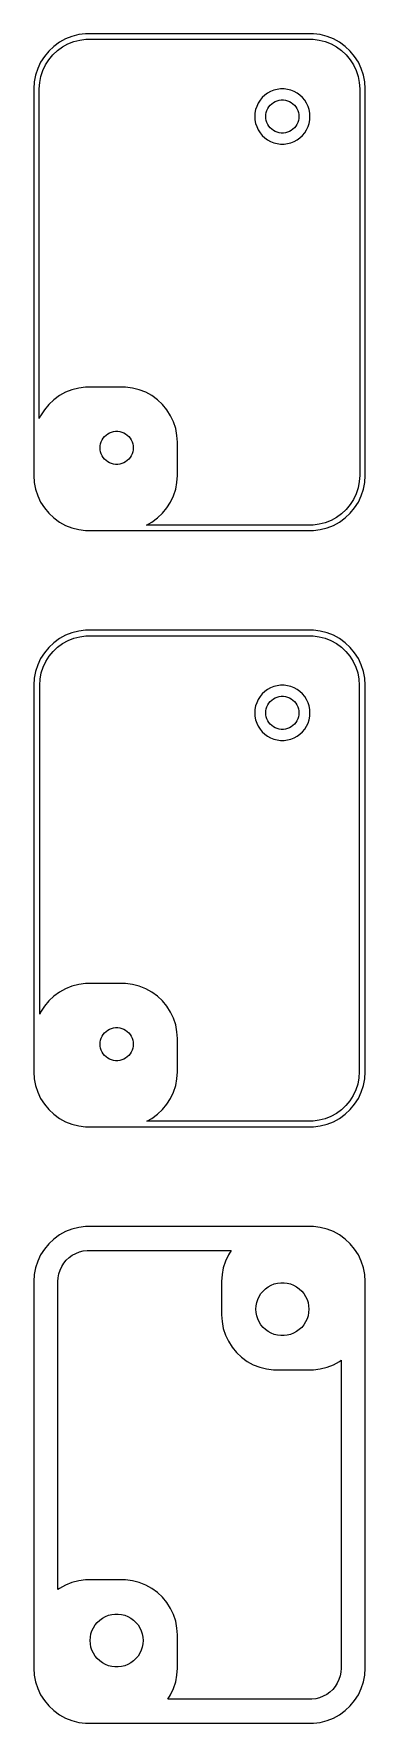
# Model space of a CAD drawing. Header units: metres. Extents: x -15 to 15, y 140 to 292.
import ezdxf

# ---------------------------------------------------------------- set-up
doc = ezdxf.new("R2010")
doc.units = ezdxf.units.M

msp = doc.modelspace()

# ---------------------------------------------------------------- linework, layer by layer
for p, q in [((-11.5451, 292.255), (-12.1289, 292.024)), ((-10.9369, 292.411), (-11.5451, 292.255)), ((-10.3139, 292.49), (-10.9369, 292.411)), ((10.3139, 292.49), (-10.3139, 292.49)), ((10.9369, 292.411), (10.3139, 292.49)), ((11.5451, 292.255), (10.9369, 292.411)), ((12.1289, 292.024), (11.5451, 292.255)), ((-13.6448, 290.923), (-14.0451, 290.439)), ((-13.1871, 291.353), (-13.6448, 290.923)), ((-13.2803, 290.58), (-12.8684, 290.967)), ((-12.6791, 291.722), (-13.1871, 291.353)), ((-12.8684, 290.967), (-12.4112, 291.299)), ((-12.1289, 292.024), (-12.6791, 291.722)), ((-12.4112, 291.299), (-11.916, 291.572)), ((-11.916, 291.572), (-11.3906, 291.78)), ((-11.3906, 291.78), (-10.8432, 291.92)), ((-10.8432, 291.92), (-10.2825, 291.991)), ((-10.2825, 291.991), (10.2825, 291.991)), ((10.2825, 291.991), (10.8432, 291.92)), ((10.8432, 291.92), (11.3906, 291.78)), ((11.3906, 291.78), (11.916, 291.572)), ((11.916, 291.572), (12.4112, 291.299)), ((12.6791, 291.722), (12.1289, 292.024)), ((12.4112, 291.299), (12.8684, 290.967)), ((13.1871, 291.353), (12.6791, 291.722)), ((12.8684, 290.967), (13.2803, 290.58)), ((13.6448, 290.923), (13.1871, 291.353)), ((14.0451, 290.439), (13.6448, 290.923)), ((-14.6489, 289.341), (-14.8429, 288.743)), ((-14.3815, 289.909), (-14.6489, 289.341)), ((-14.0451, 290.439), (-14.3815, 289.909)), ((-14.3586, 288.619), (-14.184, 289.157)), ((-14.184, 289.157), (-13.9434, 289.668)), ((-13.9434, 289.668), (-13.6406, 290.145)), ((-13.6406, 290.145), (-13.2803, 290.58)), ((13.2803, 290.58), (13.6406, 290.145)), ((13.6406, 290.145), (13.9434, 289.668)), ((13.9434, 289.668), (14.184, 289.157)), ((14.3815, 289.909), (14.0451, 290.439)), ((14.184, 289.157), (14.3586, 288.619)), ((14.6489, 289.341), (14.3815, 289.909)), ((14.8429, 288.743), (14.6489, 289.341)), ((-14.9606, 288.127), (-15, 287.5)), ((-14.8429, 288.743), (-14.9606, 288.127)), ((-14.5, 287.5), (-14.4645, 288.064)), ((-14.4645, 288.064), (-14.3586, 288.619)), ((14.3586, 288.619), (14.4645, 288.064)), ((14.4645, 288.064), (14.5, 287.5)), ((14.9606, 288.127), (14.8429, 288.743)), ((15, 287.5), (14.9606, 288.127)), ((-15, 287.5), (-15, 252.5)), ((-14.5, 257.657), (-14.5, 287.5)), ((5.30922, 286.204), (5.17555, 285.92)), ((5.47745, 286.469), (5.30922, 286.204)), ((5.67757, 286.711), (5.47745, 286.469)), ((5.90643, 286.926), (5.67757, 286.711)), ((6.16043, 287.111), (5.90643, 286.926)), ((6.43555, 287.262), (6.16043, 287.111)), ((6.40654, 286.027), (6.54385, 286.156)), ((6.72745, 287.378), (6.43555, 287.262)), ((6.54385, 286.156), (6.69626, 286.266)), ((6.69626, 286.266), (6.86133, 286.357)), ((7.03154, 287.456), (6.72745, 287.378)), ((6.86133, 286.357), (7.03647, 286.427)), ((7.34302, 287.495), (7.03154, 287.456)), ((7.03647, 286.427), (7.21892, 286.473)), ((7.21892, 286.473), (7.40581, 286.497)), ((7.65697, 287.495), (7.34302, 287.495)), ((7.40581, 286.497), (7.59418, 286.497)), ((7.59418, 286.497), (7.78107, 286.473)), ((7.96844, 287.456), (7.65697, 287.495)), ((7.78107, 286.473), (7.96352, 286.427)), ((7.96352, 286.427), (8.13866, 286.357)), ((8.27254, 287.378), (7.96844, 287.456)), ((8.13866, 286.357), (8.30373, 286.266)), ((8.56444, 287.262), (8.27254, 287.378)), ((8.30373, 286.266), (8.45613, 286.156)), ((8.45613, 286.156), (8.59344, 286.027)), ((8.83955, 287.111), (8.56444, 287.262)), ((9.09355, 286.926), (8.83955, 287.111)), ((9.32242, 286.711), (9.09355, 286.926)), ((9.52254, 286.469), (9.32242, 286.711)), ((9.69077, 286.204), (9.52254, 286.469)), ((9.82443, 285.92), (9.69077, 286.204)), ((14.5, 287.5), (14.5, 252.5)), ((15, 252.5), (15, 287.5)), ((5.0197, 285.313), (5, 285)), ((5, 285), (5.0197, 284.687)), ((5.07854, 285.622), (5.0197, 285.313)), ((5.0197, 284.687), (5.07854, 284.378)), ((5.17555, 285.92), (5.07854, 285.622)), ((6, 285), (6.01183, 285.188)), ((6.01183, 284.812), (6, 285)), ((6.01183, 285.188), (6.04712, 285.373)), ((6.04712, 284.627), (6.01183, 284.812)), ((6.04712, 285.373), (6.10533, 285.552)), ((6.10533, 284.448), (6.04712, 284.627)), ((6.10533, 285.552), (6.18553, 285.723)), ((6.18553, 285.723), (6.28647, 285.882)), ((6.28647, 285.882), (6.40654, 286.027)), ((8.59344, 286.027), (8.71352, 285.882)), ((8.71352, 285.882), (8.81445, 285.723)), ((8.81445, 285.723), (8.89465, 285.552)), ((8.89465, 285.552), (8.95287, 285.373)), ((8.95287, 284.627), (8.89465, 284.448)), ((8.95287, 285.373), (8.98816, 285.188)), ((8.98816, 284.812), (8.95287, 284.627)), ((8.98816, 285.188), (9, 285)), ((9, 285), (8.98816, 284.812)), ((9.92145, 285.622), (9.82443, 285.92)), ((9.98029, 285.313), (9.92145, 285.622)), ((9.92145, 284.378), (9.98029, 284.687)), ((10, 285), (9.98029, 285.313)), ((9.98029, 284.687), (10, 285)), ((5.07854, 284.378), (5.17555, 284.08)), ((5.17555, 284.08), (5.30922, 283.796)), ((5.30922, 283.796), (5.47745, 283.531)), ((5.47745, 283.531), (5.67757, 283.289)), ((5.67757, 283.289), (5.90643, 283.074)), ((5.90643, 283.074), (6.16043, 282.889)), ((6.18553, 284.277), (6.10533, 284.448)), ((6.28647, 284.118), (6.18553, 284.277)), ((6.40654, 283.973), (6.28647, 284.118)), ((6.54385, 283.844), (6.40654, 283.973)), ((6.69626, 283.734), (6.54385, 283.844)), ((6.86133, 283.643), (6.69626, 283.734)), ((7.03647, 283.573), (6.86133, 283.643)), ((7.21892, 283.527), (7.03647, 283.573)), ((7.40581, 283.503), (7.21892, 283.527)), ((7.59418, 283.503), (7.40581, 283.503)), ((7.78107, 283.527), (7.59418, 283.503)), ((7.96352, 283.573), (7.78107, 283.527)), ((8.13866, 283.643), (7.96352, 283.573)), ((8.30373, 283.734), (8.13866, 283.643)), ((8.45613, 283.844), (8.30373, 283.734)), ((8.59344, 283.973), (8.45613, 283.844)), ((8.71352, 284.118), (8.59344, 283.973)), ((8.81445, 284.277), (8.71352, 284.118)), ((8.89465, 284.448), (8.81445, 284.277)), ((8.83955, 282.889), (9.09355, 283.074)), ((9.09355, 283.074), (9.32242, 283.289)), ((9.32242, 283.289), (9.52254, 283.531)), ((9.52254, 283.531), (9.69077, 283.796)), ((9.69077, 283.796), (9.82443, 284.08)), ((9.82443, 284.08), (9.92145, 284.378)), ((6.16043, 282.889), (6.43555, 282.738)), ((6.43555, 282.738), (6.72745, 282.622)), ((6.72745, 282.622), (7.03154, 282.544)), ((7.03154, 282.544), (7.34302, 282.505)), ((7.34302, 282.505), (7.65697, 282.505)), ((7.65697, 282.505), (7.96844, 282.544)), ((7.96844, 282.544), (8.27254, 282.622)), ((8.27254, 282.622), (8.56444, 282.738)), ((8.56444, 282.738), (8.83955, 282.889)), ((-11.5451, 260.255), (-12.1289, 260.024)), ((-10.9369, 260.411), (-11.5451, 260.255)), ((-10.3139, 260.49), (-10.9369, 260.411)), ((-6.68604, 260.49), (-10.3139, 260.49)), ((-6.06308, 260.411), (-6.68604, 260.49)), ((-5.45491, 260.255), (-6.06308, 260.411)), ((-4.87109, 260.024), (-5.45491, 260.255)), ((-13.6448, 258.923), (-14.0451, 258.439)), ((-13.1871, 259.353), (-13.6448, 258.923)), ((-12.6791, 259.722), (-13.1871, 259.353)), ((-12.1289, 260.024), (-12.6791, 259.722)), ((-4.32086, 259.722), (-4.87109, 260.024)), ((-3.81287, 259.353), (-4.32086, 259.722)), ((-3.35515, 258.923), (-3.81287, 259.353)), ((-2.95491, 258.439), (-3.35515, 258.923)), ((-14.3815, 257.909), (-14.5, 257.657)), ((-14.0451, 258.439), (-14.3815, 257.909)), ((-2.61845, 257.909), (-2.95491, 258.439)), ((-2.3511, 257.341), (-2.61845, 257.909)), ((-2.15707, 256.743), (-2.3511, 257.341)), ((-8.95287, 255.373), (-8.89465, 255.552)), ((-8.89465, 255.552), (-8.81445, 255.723)), ((-8.81445, 255.723), (-8.71352, 255.882)), ((-8.71352, 255.882), (-8.59344, 256.027)), ((-8.59344, 256.027), (-8.45613, 256.156)), ((-8.45613, 256.156), (-8.30373, 256.266)), ((-8.30373, 256.266), (-8.13866, 256.357)), ((-8.13866, 256.357), (-7.96352, 256.427)), ((-7.96352, 256.427), (-7.78107, 256.473)), ((-7.78107, 256.473), (-7.59418, 256.497)), ((-7.59418, 256.497), (-7.40581, 256.497)), ((-7.40581, 256.497), (-7.21892, 256.473)), ((-7.21892, 256.473), (-7.03647, 256.427)), ((-7.03647, 256.427), (-6.86133, 256.357)), ((-6.86133, 256.357), (-6.69626, 256.266)), ((-6.69626, 256.266), (-6.54385, 256.156)), ((-6.54385, 256.156), (-6.40654, 256.027)), ((-6.40654, 256.027), (-6.28647, 255.882)), ((-6.28647, 255.882), (-6.18553, 255.723)), ((-6.18553, 255.723), (-6.10533, 255.552)), ((-6.10533, 255.552), (-6.04712, 255.373)), ((-2.03941, 256.127), (-2.15707, 256.743)), ((-2, 255.5), (-2.03941, 256.127)), ((-2, 252.5), (-2, 255.5)), ((-9, 255), (-8.98816, 255.188)), ((-8.98816, 254.812), (-9, 255)), ((-8.98816, 255.188), (-8.95287, 255.373)), ((-8.95287, 254.627), (-8.98816, 254.812)), ((-8.89465, 254.448), (-8.95287, 254.627)), ((-8.81445, 254.277), (-8.89465, 254.448)), ((-8.71352, 254.118), (-8.81445, 254.277)), ((-8.59344, 253.973), (-8.71352, 254.118)), ((-8.45613, 253.844), (-8.59344, 253.973)), ((-6.40654, 253.973), (-6.54385, 253.844)), ((-6.28647, 254.118), (-6.40654, 253.973)), ((-6.18553, 254.277), (-6.28647, 254.118)), ((-6.10533, 254.448), (-6.18553, 254.277)), ((-6.04712, 254.627), (-6.10533, 254.448)), ((-6.04712, 255.373), (-6.01183, 255.188)), ((-6.01183, 254.812), (-6.04712, 254.627)), ((-6.01183, 255.188), (-6, 255)), ((-6, 255), (-6.01183, 254.812)), ((-15, 252.5), (-14.9606, 251.873)), ((-8.30373, 253.734), (-8.45613, 253.844)), ((-8.13866, 253.643), (-8.30373, 253.734)), ((-7.96352, 253.573), (-8.13866, 253.643)), ((-7.78107, 253.527), (-7.96352, 253.573)), ((-7.59418, 253.503), (-7.78107, 253.527)), ((-7.40581, 253.503), (-7.59418, 253.503)), ((-7.21892, 253.527), (-7.40581, 253.503)), ((-7.03647, 253.573), (-7.21892, 253.527)), ((-6.86133, 253.643), (-7.03647, 253.573)), ((-6.69626, 253.734), (-6.86133, 253.643)), ((-6.54385, 253.844), (-6.69626, 253.734)), ((-2.03941, 251.873), (-2, 252.5)), ((14.5, 252.5), (14.4645, 251.936)), ((14.9606, 251.873), (15, 252.5)), ((-14.9606, 251.873), (-14.8429, 251.257)), ((-14.8429, 251.257), (-14.6489, 250.659)), ((-2.3511, 250.659), (-2.15707, 251.257)), ((-2.15707, 251.257), (-2.03941, 251.873)), ((14.3586, 251.381), (14.184, 250.843)), ((14.4645, 251.936), (14.3586, 251.381)), ((14.6489, 250.659), (14.8429, 251.257)), ((14.8429, 251.257), (14.9606, 251.873)), ((-14.6489, 250.659), (-14.3815, 250.091)), ((-14.3815, 250.091), (-14.0451, 249.561)), ((-14.0451, 249.561), (-13.6448, 249.077)), ((-3.35515, 249.077), (-2.95491, 249.561)), ((-2.95491, 249.561), (-2.61845, 250.091)), ((-2.61845, 250.091), (-2.3511, 250.659)), ((13.2803, 249.42), (12.8684, 249.033)), ((13.6406, 249.855), (13.2803, 249.42)), ((13.9434, 250.332), (13.6406, 249.855)), ((13.6448, 249.077), (14.0451, 249.561)), ((14.184, 250.843), (13.9434, 250.332)), ((14.0451, 249.561), (14.3815, 250.091)), ((14.3815, 250.091), (14.6489, 250.659)), ((-13.6448, 249.077), (-13.1871, 248.647)), ((-13.1871, 248.647), (-12.6791, 248.278)), ((-12.6791, 248.278), (-12.1289, 247.976)), ((-12.1289, 247.976), (-11.5451, 247.745)), ((-4.81104, 248.009), (-4.32086, 248.278)), ((10.2825, 248.009), (-4.81104, 248.009)), ((-4.32086, 248.278), (-3.81287, 248.647)), ((-3.81287, 248.647), (-3.35515, 249.077)), ((10.8432, 248.08), (10.2825, 248.009)), ((11.3906, 248.22), (10.8432, 248.08)), ((11.916, 248.428), (11.3906, 248.22)), ((11.5451, 247.745), (12.1289, 247.976)), ((12.4112, 248.701), (11.916, 248.428)), ((12.1289, 247.976), (12.6791, 248.278)), ((12.8684, 249.033), (12.4112, 248.701)), ((12.6791, 248.278), (13.1871, 248.647)), ((13.1871, 248.647), (13.6448, 249.077)), ((-11.5451, 247.745), (-10.9369, 247.589)), ((-10.9369, 247.589), (-10.3139, 247.51)), ((-10.3139, 247.51), (10.3139, 247.51)), ((10.3139, 247.51), (10.9369, 247.589)), ((10.9369, 247.589), (11.5451, 247.745)), ((-13.1871, 237.353), (-13.6448, 236.923)), ((-12.6791, 237.722), (-13.1871, 237.353)), ((-12.8483, 236.943), (-12.3944, 237.273)), ((-12.1289, 238.024), (-12.6791, 237.722)), ((-12.3944, 237.273), (-11.9026, 237.543)), ((-11.5451, 238.255), (-12.1289, 238.024)), ((-11.9026, 237.543), (-11.3808, 237.75)), ((-10.9369, 238.411), (-11.5451, 238.255)), ((-11.3808, 237.75), (-10.8373, 237.889)), ((-10.3139, 238.49), (-10.9369, 238.411)), ((-10.8373, 237.889), (-10.2806, 237.96)), ((10.3139, 238.49), (-10.3139, 238.49)), ((-10.2806, 237.96), (10.2806, 237.96)), ((10.2806, 237.96), (10.8373, 237.889)), ((10.9369, 238.411), (10.3139, 238.49)), ((10.8373, 237.889), (11.3808, 237.75)), ((11.5451, 238.255), (10.9369, 238.411)), ((11.3808, 237.75), (11.9026, 237.543)), ((12.1289, 238.024), (11.5451, 238.255)), ((11.9026, 237.543), (12.3944, 237.273)), ((12.6791, 237.722), (12.1289, 238.024)), ((12.3944, 237.273), (12.8483, 236.943)), ((13.1871, 237.353), (12.6791, 237.722)), ((13.6448, 236.923), (13.1871, 237.353)), ((-14.3815, 235.909), (-14.6489, 235.341)), ((-14.0451, 236.439), (-14.3815, 235.909)), ((-14.1547, 235.145), (-13.9158, 235.653)), ((-13.6448, 236.923), (-14.0451, 236.439)), ((-13.9158, 235.653), (-13.6151, 236.127)), ((-13.6151, 236.127), (-13.2574, 236.559)), ((-13.2574, 236.559), (-12.8483, 236.943)), ((12.8483, 236.943), (13.2574, 236.559)), ((13.2574, 236.559), (13.6151, 236.127)), ((13.6151, 236.127), (13.9158, 235.653)), ((14.0451, 236.439), (13.6448, 236.923)), ((13.9158, 235.653), (14.1547, 235.145)), ((14.3815, 235.909), (14.0451, 236.439)), ((14.6489, 235.341), (14.3815, 235.909)), ((-14.9606, 234.127), (-15, 233.5)), ((-14.8429, 234.743), (-14.9606, 234.127)), ((-14.6489, 235.341), (-14.8429, 234.743)), ((-14.4685, 233.5), (-14.4333, 234.06)), ((-14.4333, 234.06), (-14.3281, 234.611)), ((-14.3281, 234.611), (-14.1547, 235.145)), ((14.1547, 235.145), (14.3281, 234.611)), ((14.3281, 234.611), (14.4333, 234.06)), ((14.4333, 234.06), (14.4685, 233.5)), ((14.8429, 234.743), (14.6489, 235.341)), ((14.9606, 234.127), (14.8429, 234.743)), ((15, 233.5), (14.9606, 234.127)), ((-15, 233.5), (-15, 198.5)), ((-14.4685, 203.724), (-14.4685, 233.5)), ((5.67757, 232.711), (5.47745, 232.469)), ((5.90643, 232.926), (5.67757, 232.711)), ((6.16043, 233.111), (5.90643, 232.926)), ((6.43555, 233.262), (6.16043, 233.111)), ((6.72745, 233.378), (6.43555, 233.262)), ((7.03154, 233.456), (6.72745, 233.378)), ((7.34302, 233.495), (7.03154, 233.456)), ((7.65697, 233.495), (7.34302, 233.495)), ((7.96844, 233.456), (7.65697, 233.495)), ((8.27254, 233.378), (7.96844, 233.456)), ((8.56444, 233.262), (8.27254, 233.378)), ((8.83955, 233.111), (8.56444, 233.262)), ((9.09355, 232.926), (8.83955, 233.111)), ((9.32242, 232.711), (9.09355, 232.926)), ((9.52254, 232.469), (9.32242, 232.711)), ((14.4685, 233.5), (14.4685, 198.5)), ((15, 198.5), (15, 233.5)), ((5.0197, 231.313), (5, 231)), ((5, 231), (5.0197, 230.687)), ((5.07854, 231.622), (5.0197, 231.313)), ((5.17555, 231.92), (5.07854, 231.622)), ((5.30922, 232.204), (5.17555, 231.92)), ((5.47745, 232.469), (5.30922, 232.204)), ((6, 231), (6.01183, 231.188)), ((6.01183, 230.812), (6, 231)), ((6.01183, 231.188), (6.04712, 231.373)), ((6.04712, 231.373), (6.10533, 231.552)), ((6.10533, 231.552), (6.18553, 231.723)), ((6.18553, 231.723), (6.28647, 231.882)), ((6.28647, 231.882), (6.40654, 232.027)), ((6.40654, 232.027), (6.54385, 232.156)), ((6.54385, 232.156), (6.69626, 232.266)), ((6.69626, 232.266), (6.86133, 232.357)), ((6.86133, 232.357), (7.03647, 232.427)), ((7.03647, 232.427), (7.21892, 232.473)), ((7.21892, 232.473), (7.40581, 232.497)), ((7.40581, 232.497), (7.59418, 232.497)), ((7.59418, 232.497), (7.78107, 232.473)), ((7.78107, 232.473), (7.96352, 232.427)), ((7.96352, 232.427), (8.13866, 232.357)), ((8.13866, 232.357), (8.30373, 232.266)), ((8.30373, 232.266), (8.45613, 232.156)), ((8.45613, 232.156), (8.59344, 232.027)), ((8.59344, 232.027), (8.71352, 231.882)), ((8.71352, 231.882), (8.81445, 231.723)), ((8.81445, 231.723), (8.89465, 231.552)), ((8.89465, 231.552), (8.95287, 231.373)), ((8.95287, 231.373), (8.98816, 231.188)), ((8.98816, 231.188), (9, 231)), ((9, 231), (8.98816, 230.812)), ((9.69077, 232.204), (9.52254, 232.469)), ((9.82443, 231.92), (9.69077, 232.204)), ((9.92145, 231.622), (9.82443, 231.92)), ((9.98029, 231.313), (9.92145, 231.622)), ((10, 231), (9.98029, 231.313)), ((9.98029, 230.687), (10, 231)), ((5.0197, 230.687), (5.07854, 230.378)), ((5.07854, 230.378), (5.17555, 230.08)), ((5.17555, 230.08), (5.30922, 229.796)), ((5.30922, 229.796), (5.47745, 229.531)), ((5.47745, 229.531), (5.67757, 229.289)), ((6.04712, 230.627), (6.01183, 230.812)), ((6.10533, 230.448), (6.04712, 230.627)), ((6.18553, 230.277), (6.10533, 230.448)), ((6.28647, 230.118), (6.18553, 230.277)), ((6.40654, 229.973), (6.28647, 230.118)), ((6.54385, 229.844), (6.40654, 229.973)), ((6.69626, 229.734), (6.54385, 229.844)), ((6.86133, 229.643), (6.69626, 229.734)), ((7.03647, 229.573), (6.86133, 229.643)), ((7.21892, 229.527), (7.03647, 229.573)), ((7.40581, 229.503), (7.21892, 229.527)), ((7.59418, 229.503), (7.40581, 229.503)), ((7.78107, 229.527), (7.59418, 229.503)), ((7.96352, 229.573), (7.78107, 229.527)), ((8.13866, 229.643), (7.96352, 229.573)), ((8.30373, 229.734), (8.13866, 229.643)), ((8.45613, 229.844), (8.30373, 229.734)), ((8.59344, 229.973), (8.45613, 229.844)), ((8.71352, 230.118), (8.59344, 229.973)), ((8.81445, 230.277), (8.71352, 230.118)), ((8.89465, 230.448), (8.81445, 230.277)), ((8.95287, 230.627), (8.89465, 230.448)), ((8.98816, 230.812), (8.95287, 230.627)), ((9.32242, 229.289), (9.52254, 229.531)), ((9.52254, 229.531), (9.69077, 229.796)), ((9.69077, 229.796), (9.82443, 230.08)), ((9.82443, 230.08), (9.92145, 230.378)), ((9.92145, 230.378), (9.98029, 230.687)), ((5.67757, 229.289), (5.90643, 229.074)), ((5.90643, 229.074), (6.16043, 228.889)), ((6.16043, 228.889), (6.43555, 228.738)), ((6.43555, 228.738), (6.72745, 228.622)), ((6.72745, 228.622), (7.03154, 228.544)), ((7.03154, 228.544), (7.34302, 228.505)), ((7.34302, 228.505), (7.65697, 228.505)), ((7.65697, 228.505), (7.96844, 228.544)), ((7.96844, 228.544), (8.27254, 228.622)), ((8.27254, 228.622), (8.56444, 228.738)), ((8.56444, 228.738), (8.83955, 228.889)), ((8.83955, 228.889), (9.09355, 229.074)), ((9.09355, 229.074), (9.32242, 229.289)), ((-13.1871, 205.353), (-13.6448, 204.923)), ((-12.6791, 205.722), (-13.1871, 205.353)), ((-12.1289, 206.024), (-12.6791, 205.722)), ((-11.5451, 206.255), (-12.1289, 206.024)), ((-10.9369, 206.411), (-11.5451, 206.255)), ((-10.3139, 206.49), (-10.9369, 206.411)), ((-6.68604, 206.49), (-10.3139, 206.49)), ((-6.06308, 206.411), (-6.68604, 206.49)), ((-5.45491, 206.255), (-6.06308, 206.411)), ((-4.87109, 206.024), (-5.45491, 206.255)), ((-4.32086, 205.722), (-4.87109, 206.024)), ((-3.81287, 205.353), (-4.32086, 205.722)), ((-3.35515, 204.923), (-3.81287, 205.353)), ((-14.3815, 203.909), (-14.4685, 203.724)), ((-14.0451, 204.439), (-14.3815, 203.909)), ((-13.6448, 204.923), (-14.0451, 204.439)), ((-2.95491, 204.439), (-3.35515, 204.923)), ((-2.61845, 203.909), (-2.95491, 204.439)), ((-2.3511, 203.341), (-2.61845, 203.909)), ((-8.71352, 201.882), (-8.59344, 202.027)), ((-8.59344, 202.027), (-8.45613, 202.156)), ((-8.45613, 202.156), (-8.30373, 202.266)), ((-8.30373, 202.266), (-8.13866, 202.357)), ((-8.13866, 202.357), (-7.96352, 202.427)), ((-7.96352, 202.427), (-7.78107, 202.473)), ((-7.78107, 202.473), (-7.59418, 202.497)), ((-7.59418, 202.497), (-7.40581, 202.497)), ((-7.40581, 202.497), (-7.21892, 202.473)), ((-7.21892, 202.473), (-7.03647, 202.427)), ((-7.03647, 202.427), (-6.86133, 202.357)), ((-6.86133, 202.357), (-6.69626, 202.266)), ((-6.69626, 202.266), (-6.54385, 202.156)), ((-6.54385, 202.156), (-6.40654, 202.027)), ((-6.40654, 202.027), (-6.28647, 201.882)), ((-2.15707, 202.743), (-2.3511, 203.341)), ((-2.03941, 202.127), (-2.15707, 202.743)), ((-2, 201.5), (-2.03941, 202.127)), ((-9, 201), (-8.98816, 201.188)), ((-8.98816, 200.812), (-9, 201)), ((-8.98816, 201.188), (-8.95287, 201.373)), ((-8.95287, 200.627), (-8.98816, 200.812)), ((-8.95287, 201.373), (-8.89465, 201.552)), ((-8.89465, 200.448), (-8.95287, 200.627)), ((-8.89465, 201.552), (-8.81445, 201.723)), ((-8.81445, 200.277), (-8.89465, 200.448)), ((-8.81445, 201.723), (-8.71352, 201.882)), ((-6.28647, 201.882), (-6.18553, 201.723)), ((-6.18553, 201.723), (-6.10533, 201.552)), ((-6.10533, 200.448), (-6.18553, 200.277)), ((-6.10533, 201.552), (-6.04712, 201.373)), ((-6.04712, 200.627), (-6.10533, 200.448)), ((-6.04712, 201.373), (-6.01183, 201.188)), ((-6.01183, 200.812), (-6.04712, 200.627)), ((-6.01183, 201.188), (-6, 201)), ((-6, 201), (-6.01183, 200.812)), ((-2, 198.5), (-2, 201.5)), ((-8.71352, 200.118), (-8.81445, 200.277)), ((-8.59344, 199.973), (-8.71352, 200.118)), ((-8.45613, 199.844), (-8.59344, 199.973)), ((-8.30373, 199.734), (-8.45613, 199.844)), ((-8.13866, 199.643), (-8.30373, 199.734)), ((-7.96352, 199.573), (-8.13866, 199.643)), ((-7.78107, 199.527), (-7.96352, 199.573)), ((-7.59418, 199.503), (-7.78107, 199.527)), ((-7.40581, 199.503), (-7.59418, 199.503)), ((-7.21892, 199.527), (-7.40581, 199.503)), ((-7.03647, 199.573), (-7.21892, 199.527)), ((-6.86133, 199.643), (-7.03647, 199.573)), ((-6.69626, 199.734), (-6.86133, 199.643)), ((-6.54385, 199.844), (-6.69626, 199.734)), ((-6.40654, 199.973), (-6.54385, 199.844)), ((-6.28647, 200.118), (-6.40654, 199.973)), ((-6.18553, 200.277), (-6.28647, 200.118)), ((-15, 198.5), (-14.9606, 197.873)), ((-14.9606, 197.873), (-14.8429, 197.257)), ((-2.15707, 197.257), (-2.03941, 197.873)), ((-2.03941, 197.873), (-2, 198.5)), ((14.3281, 197.389), (14.1547, 196.855)), ((14.4333, 197.94), (14.3281, 197.389)), ((14.4685, 198.5), (14.4333, 197.94)), ((14.8429, 197.257), (14.9606, 197.873)), ((14.9606, 197.873), (15, 198.5)), ((-14.8429, 197.257), (-14.6489, 196.659)), ((-14.6489, 196.659), (-14.3815, 196.091)), ((-14.3815, 196.091), (-14.0451, 195.561)), ((-2.95491, 195.561), (-2.61845, 196.091)), ((-2.61845, 196.091), (-2.3511, 196.659)), ((-2.3511, 196.659), (-2.15707, 197.257)), ((13.6151, 195.873), (13.2574, 195.441)), ((13.9158, 196.347), (13.6151, 195.873)), ((14.1547, 196.855), (13.9158, 196.347)), ((14.0451, 195.561), (14.3815, 196.091)), ((14.3815, 196.091), (14.6489, 196.659)), ((14.6489, 196.659), (14.8429, 197.257)), ((-14.0451, 195.561), (-13.6448, 195.077)), ((-13.6448, 195.077), (-13.1871, 194.647)), ((-13.1871, 194.647), (-12.6791, 194.278)), ((-4.32086, 194.278), (-3.81287, 194.647)), ((-3.81287, 194.647), (-3.35515, 195.077)), ((-3.35515, 195.077), (-2.95491, 195.561)), ((11.9026, 194.457), (11.3808, 194.25)), ((12.3944, 194.727), (11.9026, 194.457)), ((12.8483, 195.057), (12.3944, 194.727)), ((12.6791, 194.278), (13.1871, 194.647)), ((13.2574, 195.441), (12.8483, 195.057)), ((13.1871, 194.647), (13.6448, 195.077)), ((13.6448, 195.077), (14.0451, 195.561)), ((-12.6791, 194.278), (-12.1289, 193.976)), ((-12.1289, 193.976), (-11.5451, 193.745)), ((-11.5451, 193.745), (-10.9369, 193.589)), ((-10.9369, 193.589), (-10.3139, 193.51)), ((-10.3139, 193.51), (10.3139, 193.51)), ((-4.75392, 194.04), (-4.32086, 194.278)), ((10.2806, 194.04), (-4.75392, 194.04)), ((10.8373, 194.111), (10.2806, 194.04)), ((10.3139, 193.51), (10.9369, 193.589)), ((11.3808, 194.25), (10.8373, 194.111)), ((10.9369, 193.589), (11.5451, 193.745)), ((11.5451, 193.745), (12.1289, 193.976)), ((12.1289, 193.976), (12.6791, 194.278)), ((-12.6791, 183.722), (-13.1871, 183.353)), ((-12.1289, 184.024), (-12.6791, 183.722)), ((-11.5451, 184.255), (-12.1289, 184.024)), ((-10.9369, 184.411), (-11.5451, 184.255)), ((-10.3139, 184.49), (-10.9369, 184.411)), ((10.3139, 184.49), (-10.3139, 184.49)), ((10.9369, 184.411), (10.3139, 184.49)), ((11.5451, 184.255), (10.9369, 184.411)), ((12.1289, 184.024), (11.5451, 184.255)), ((12.6791, 183.722), (12.1289, 184.024)), ((13.1871, 183.353), (12.6791, 183.722)), ((-14.0451, 182.439), (-14.3815, 181.909)), ((-13.6448, 182.923), (-14.0451, 182.439)), ((-13.1871, 183.353), (-13.6448, 182.923)), ((-11.5128, 181.884), (-11.2021, 182.055)), ((-11.2021, 182.055), (-10.8725, 182.185)), ((-10.8725, 182.185), (-10.5291, 182.273)), ((-10.5291, 182.273), (-10.1773, 182.318)), ((-10.1773, 182.318), (2.87805, 182.318)), ((2.87805, 182.318), (2.61845, 181.909)), ((13.6448, 182.923), (13.1871, 183.353)), ((14.0451, 182.439), (13.6448, 182.923)), ((14.3815, 181.909), (14.0451, 182.439)), ((-14.8429, 180.743), (-14.9606, 180.127)), ((-14.6489, 181.341), (-14.8429, 180.743)), ((-14.3815, 181.909), (-14.6489, 181.341)), ((-12.7347, 180.202), (-12.6251, 180.539)), ((-12.6251, 180.539), (-12.4742, 180.86)), ((-12.4742, 180.86), (-12.2842, 181.16)), ((-12.2842, 181.16), (-12.0582, 181.433)), ((-12.0582, 181.433), (-11.7997, 181.675)), ((-11.7997, 181.675), (-11.5128, 181.884)), ((2.15707, 180.743), (2.03941, 180.127)), ((2.3511, 181.341), (2.15707, 180.743)), ((2.61845, 181.909), (2.3511, 181.341)), ((14.6489, 181.341), (14.3815, 181.909)), ((14.8429, 180.743), (14.6489, 181.341)), ((14.9606, 180.127), (14.8429, 180.743)), ((-14.9606, 180.127), (-15, 179.5)), ((-15, 179.5), (-15, 144.5)), ((-12.8234, 179.5), (-12.8011, 179.854)), ((-12.8234, 151.617), (-12.8234, 179.5)), ((-12.8011, 179.854), (-12.7347, 180.202)), ((2.03941, 180.127), (2, 179.5)), ((2, 179.5), (2, 176.5)), ((5.97017, 178.849), (6.214, 179.026)), ((6.214, 179.026), (6.47812, 179.172)), ((6.47812, 179.172), (6.75835, 179.283)), ((6.75835, 179.283), (7.05028, 179.357)), ((7.05028, 179.357), (7.34929, 179.395)), ((7.34929, 179.395), (7.6507, 179.395)), ((7.6507, 179.395), (7.94971, 179.357)), ((7.94971, 179.357), (8.24164, 179.283)), ((8.24164, 179.283), (8.52187, 179.172)), ((8.52187, 179.172), (8.78598, 179.026)), ((8.78598, 179.026), (9.02982, 178.849)), ((15, 179.5), (14.9606, 180.127)), ((15, 144.5), (15, 179.5)), ((5.11891, 177.301), (5.1754, 177.597)), ((5.1754, 177.597), (5.26852, 177.883)), ((5.26852, 177.883), (5.39685, 178.156)), ((5.39685, 178.156), (5.55835, 178.411)), ((5.55835, 178.411), (5.75047, 178.643)), ((5.75047, 178.643), (5.97017, 178.849)), ((9.02982, 178.849), (9.24951, 178.643)), ((9.24951, 178.643), (9.44164, 178.411)), ((9.44164, 178.411), (9.60313, 178.156)), ((9.60313, 178.156), (9.73146, 177.883)), ((9.73146, 177.883), (9.82458, 177.597)), ((9.82458, 177.597), (9.88107, 177.301)), ((2, 176.5), (2.03941, 175.873)), ((5.09999, 177), (5.11891, 177.301)), ((5.11891, 176.699), (5.09999, 177)), ((5.1754, 176.403), (5.11891, 176.699)), ((5.26852, 176.117), (5.1754, 176.403)), ((5.39685, 175.844), (5.26852, 176.117)), ((9.73146, 176.117), (9.60313, 175.844)), ((9.82458, 176.403), (9.73146, 176.117)), ((9.88107, 176.699), (9.82458, 176.403)), ((9.88107, 177.301), (9.89999, 177)), ((9.89999, 177), (9.88107, 176.699)), ((2.03941, 175.873), (2.15707, 175.257)), ((2.15707, 175.257), (2.3511, 174.659)), ((2.3511, 174.659), (2.61845, 174.091)), ((5.55835, 175.589), (5.39685, 175.844)), ((5.75047, 175.357), (5.55835, 175.589)), ((5.97017, 175.151), (5.75047, 175.357)), ((6.214, 174.974), (5.97017, 175.151)), ((6.47812, 174.828), (6.214, 174.974)), ((6.75835, 174.717), (6.47812, 174.828)), ((7.05028, 174.643), (6.75835, 174.717)), ((7.34929, 174.605), (7.05028, 174.643)), ((7.6507, 174.605), (7.34929, 174.605)), ((7.94971, 174.643), (7.6507, 174.605)), ((8.24164, 174.717), (7.94971, 174.643)), ((8.52187, 174.828), (8.24164, 174.717)), ((8.78598, 174.974), (8.52187, 174.828)), ((9.02982, 175.151), (8.78598, 174.974)), ((9.24951, 175.357), (9.02982, 175.151)), ((9.44164, 175.589), (9.24951, 175.357)), ((9.60313, 175.844), (9.44164, 175.589)), ((2.61845, 174.091), (2.95491, 173.561)), ((2.95491, 173.561), (3.35515, 173.077)), ((3.35515, 173.077), (3.81287, 172.647)), ((3.81287, 172.647), (4.32086, 172.278)), ((4.32086, 172.278), (4.87109, 171.976)), ((4.87109, 171.976), (5.45491, 171.745)), ((5.45491, 171.745), (6.06308, 171.589)), ((6.06308, 171.589), (6.68604, 171.51)), ((6.68604, 171.51), (10.3139, 171.51)), ((10.3139, 171.51), (10.9369, 171.589)), ((10.9369, 171.589), (11.5451, 171.745)), ((11.5451, 171.745), (12.1289, 171.976)), ((12.1289, 171.976), (12.6791, 172.278)), ((12.6791, 172.278), (12.8234, 172.383)), ((12.8234, 172.383), (12.8234, 144.5)), ((-12.6791, 151.722), (-12.8234, 151.617)), ((-12.1289, 152.024), (-12.6791, 151.722)), ((-11.5451, 152.255), (-12.1289, 152.024)), ((-10.9369, 152.411), (-11.5451, 152.255)), ((-10.3139, 152.49), (-10.9369, 152.411)), ((-6.68604, 152.49), (-10.3139, 152.49)), ((-6.06308, 152.411), (-6.68604, 152.49)), ((-5.45491, 152.255), (-6.06308, 152.411)), ((-4.87109, 152.024), (-5.45491, 152.255)), ((-4.32086, 151.722), (-4.87109, 152.024)), ((-3.81287, 151.353), (-4.32086, 151.722)), ((-3.35515, 150.923), (-3.81287, 151.353)), ((-2.95491, 150.439), (-3.35515, 150.923)), ((-2.61845, 149.909), (-2.95491, 150.439)), ((-9.60313, 148.156), (-9.44164, 148.411)), ((-9.44164, 148.411), (-9.24951, 148.643)), ((-9.24951, 148.643), (-9.02982, 148.849)), ((-9.02982, 148.849), (-8.78598, 149.026)), ((-8.78598, 149.026), (-8.52187, 149.172)), ((-8.52187, 149.172), (-8.24164, 149.283)), ((-8.24164, 149.283), (-7.94971, 149.357)), ((-7.94971, 149.357), (-7.6507, 149.395)), ((-7.6507, 149.395), (-7.34929, 149.395)), ((-7.34929, 149.395), (-7.05028, 149.357)), ((-7.05028, 149.357), (-6.75835, 149.283)), ((-6.75835, 149.283), (-6.47812, 149.172)), ((-6.47812, 149.172), (-6.214, 149.026)), ((-6.214, 149.026), (-5.97017, 148.849)), ((-5.97017, 148.849), (-5.75047, 148.643)), ((-5.75047, 148.643), (-5.55835, 148.411)), ((-5.55835, 148.411), (-5.39685, 148.156)), ((-2.3511, 149.341), (-2.61845, 149.909)), ((-2.15707, 148.743), (-2.3511, 149.341)), ((-2.03941, 148.127), (-2.15707, 148.743)), ((-9.89999, 147), (-9.88107, 147.301)), ((-9.88107, 146.699), (-9.89999, 147)), ((-9.88107, 147.301), (-9.82458, 147.597)), ((-9.82458, 147.597), (-9.73146, 147.883)), ((-9.73146, 147.883), (-9.60313, 148.156)), ((-5.39685, 148.156), (-5.26852, 147.883)), ((-5.26852, 147.883), (-5.1754, 147.597)), ((-5.1754, 147.597), (-5.11891, 147.301)), ((-5.11891, 147.301), (-5.09999, 147)), ((-5.09999, 147), (-5.11891, 146.699)), ((-2, 147.5), (-2.03941, 148.127)), ((-2, 144.5), (-2, 147.5)), ((-9.82458, 146.403), (-9.88107, 146.699)), ((-9.73146, 146.117), (-9.82458, 146.403)), ((-9.60313, 145.844), (-9.73146, 146.117)), ((-9.44164, 145.589), (-9.60313, 145.844)), ((-9.24951, 145.357), (-9.44164, 145.589)), ((-9.02982, 145.151), (-9.24951, 145.357)), ((-5.75047, 145.357), (-5.97017, 145.151)), ((-5.55835, 145.589), (-5.75047, 145.357)), ((-5.39685, 145.844), (-5.55835, 145.589)), ((-5.26852, 146.117), (-5.39685, 145.844)), ((-5.1754, 146.403), (-5.26852, 146.117)), ((-5.11891, 146.699), (-5.1754, 146.403)), ((-15, 144.5), (-14.9606, 143.873)), ((-14.9606, 143.873), (-14.8429, 143.257)), ((-8.78598, 144.974), (-9.02982, 145.151)), ((-8.52187, 144.828), (-8.78598, 144.974)), ((-8.24164, 144.717), (-8.52187, 144.828)), ((-7.94971, 144.643), (-8.24164, 144.717)), ((-7.6507, 144.605), (-7.94971, 144.643)), ((-7.34929, 144.605), (-7.6507, 144.605)), ((-7.05028, 144.643), (-7.34929, 144.605)), ((-6.75835, 144.717), (-7.05028, 144.643)), ((-6.47812, 144.828), (-6.75835, 144.717)), ((-6.214, 144.974), (-6.47812, 144.828)), ((-5.97017, 145.151), (-6.214, 144.974)), ((-2.15707, 143.257), (-2.03941, 143.873)), ((-2.03941, 143.873), (-2, 144.5)), ((12.8011, 144.146), (12.7347, 143.798)), ((12.8234, 144.5), (12.8011, 144.146)), ((14.8429, 143.257), (14.9606, 143.873)), ((14.9606, 143.873), (15, 144.5)), ((-14.8429, 143.257), (-14.6489, 142.659)), ((-14.6489, 142.659), (-14.3815, 142.091)), ((-2.61845, 142.091), (-2.3511, 142.659)), ((-2.3511, 142.659), (-2.15707, 143.257)), ((11.7997, 142.325), (11.5128, 142.116)), ((12.0582, 142.567), (11.7997, 142.325)), ((12.2842, 142.84), (12.0582, 142.567)), ((12.4742, 143.14), (12.2842, 142.84)), ((12.6251, 143.461), (12.4742, 143.14)), ((12.7347, 143.798), (12.6251, 143.461)), ((14.3815, 142.091), (14.6489, 142.659)), ((14.6489, 142.659), (14.8429, 143.257)), ((-14.3815, 142.091), (-14.0451, 141.561)), ((-14.0451, 141.561), (-13.6448, 141.077)), ((-13.6448, 141.077), (-13.1871, 140.647)), ((-2.87805, 141.682), (-2.61845, 142.091)), ((10.1773, 141.682), (-2.87805, 141.682)), ((10.5291, 141.727), (10.1773, 141.682)), ((10.8725, 141.815), (10.5291, 141.727)), ((11.2021, 141.945), (10.8725, 141.815)), ((11.5128, 142.116), (11.2021, 141.945)), ((13.1871, 140.647), (13.6448, 141.077)), ((13.6448, 141.077), (14.0451, 141.561)), ((14.0451, 141.561), (14.3815, 142.091)), ((-13.1871, 140.647), (-12.6791, 140.278)), ((-12.6791, 140.278), (-12.1289, 139.976)), ((-12.1289, 139.976), (-11.5451, 139.745)), ((-11.5451, 139.745), (-10.9369, 139.589)), ((-10.9369, 139.589), (-10.3139, 139.51)), ((-10.3139, 139.51), (10.3139, 139.51)), ((10.3139, 139.51), (10.9369, 139.589)), ((10.9369, 139.589), (11.5451, 139.745)), ((11.5451, 139.745), (12.1289, 139.976)), ((12.1289, 139.976), (12.6791, 140.278)), ((12.6791, 140.278), (13.1871, 140.647))]:
    msp.add_line(p, q)

doc.saveas('drawing.dxf')
